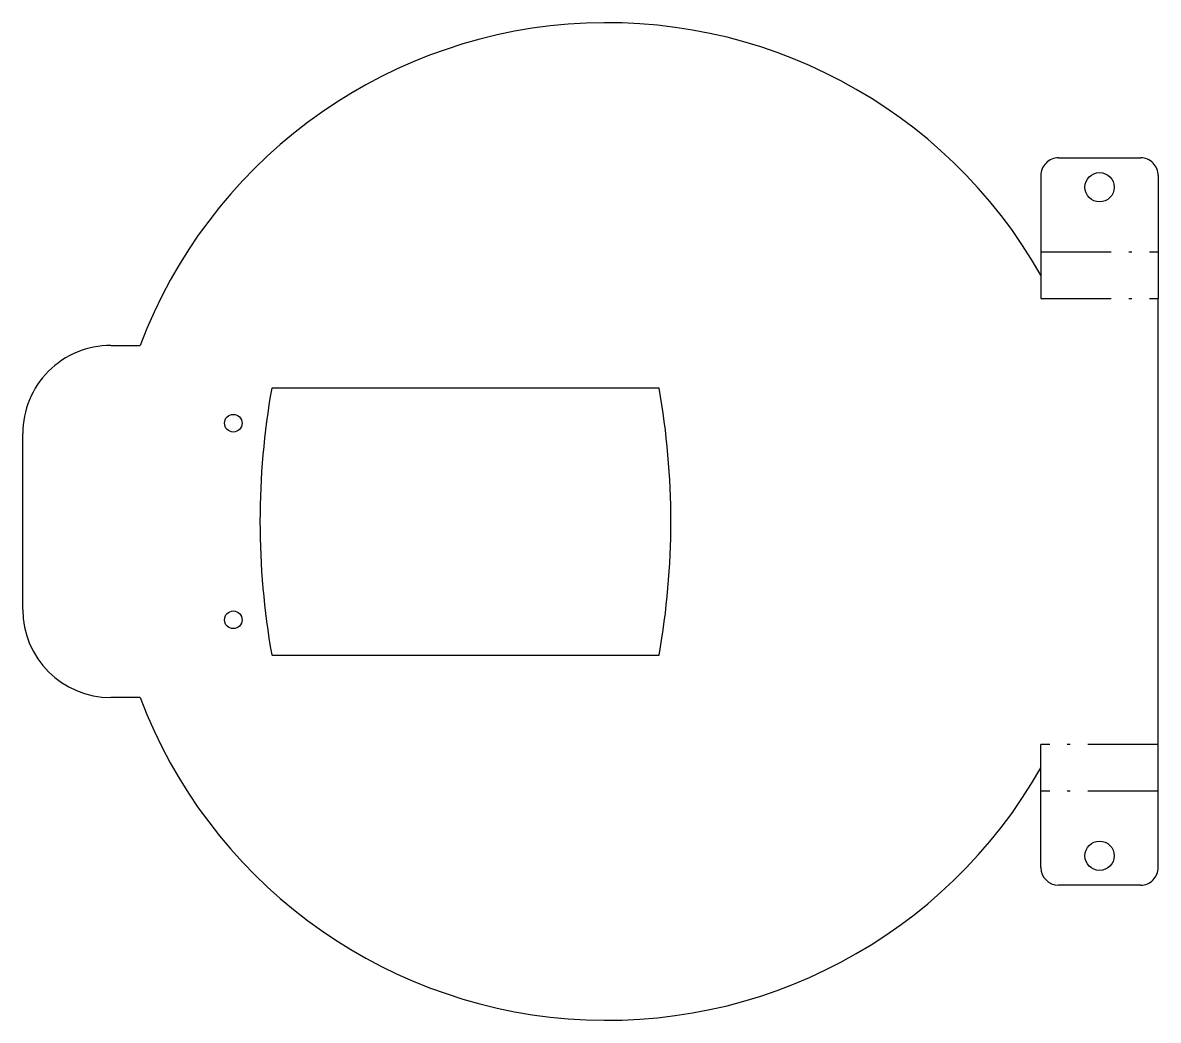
# Model space of a CAD drawing. Extents: x 498 to 691, y 336 to 506.
import ezdxf

# ---------------------------------------------------------------- set-up
doc = ezdxf.new("R2010")
doc.units = 0
doc.linetypes.add('DASHDOT', pattern=[18.5, 12, -3, 0.5, -3])
doc.layers.get('0').update_dxf_attribs({"linetype": 'CONTINUOUS'})

msp = doc.modelspace()

# ---------------------------------------------------------------- linework, layer by layer
at = {"color": 7, "ltscale": 0.35}
for p, q in [((674.214233, 482.463135), (688.214233, 482.463135)), ((688.214233, 358.536896), (674.214233, 358.536896))]:
    msp.add_line(p, q, dxfattribs=at)
at = {"color": 7, "ltscale": 0.325}
for p, q in [((671.214233, 479.463135), (671.214233, 466.463135)), ((691.214233, 479.463135), (691.214233, 466.463135)), ((671.214233, 361.536896), (671.214233, 374.536896)), ((691.214233, 361.536896), (691.214233, 374.536896))]:
    msp.add_line(p, q, dxfattribs=at)
at = {"color": 7, "linetype": 'DASHDOT'}
for p, q in [((671.214233, 466.463135), (691.214233, 466.463135)), ((671.214233, 458.5), (691.214233, 458.5)), ((691.214233, 382.5), (671.214233, 382.5)), ((691.214233, 374.536896), (671.214233, 374.536896))]:
    msp.add_line(p, q, dxfattribs=at)
at = {"color": 7, "ltscale": 0.199078}
for p, q in [((671.214233, 466.463135), (671.214233, 458.5)), ((691.214233, 466.463135), (691.214233, 458.5)), ((671.214233, 374.536896), (671.214233, 382.5)), ((691.214233, 374.536896), (691.214233, 382.5))]:
    msp.add_line(p, q, dxfattribs=at)
at = {"color": 7, "ltscale": 0.1}
for p, q in [((671.214233, 462.5), (671.214233, 458.5)), ((671.214233, 378.5), (671.214233, 382.5))]:
    msp.add_line(p, q, dxfattribs=at)
at = {"color": 7}
for p, q in [((691.214233, 382.5), (691.214233, 458.5)), ((540.20575, 443.25), (606.20575, 443.25)), ((497.785767, 405.5), (497.785767, 435.5)), ((540.20575, 397.75), (606.20575, 397.75))]:
    msp.add_line(p, q, dxfattribs=at)
at = {"color": 7, "ltscale": 0.125}
for p, q in [((512.785767, 450.5), (517.785767, 450.5)), ((517.785767, 390.5), (512.785767, 390.5))]:
    msp.add_line(p, q, dxfattribs=at)
at = {"color": 7}
for centre, radius in [((681.214233, 477.463135), 2.5), ((533.656494, 437.25), 1.5), ((533.656494, 403.75), 1.5), ((681.214233, 363.536896), 2.5)]:
    msp.add_circle(centre, radius, dxfattribs=at)
for centre, radius, start, end in [((597.315674, 420.5), 85, 29.611586, 159.332686), ((674.214233, 479.463135), 3, 90.000003, 180.000005), ((688.214233, 479.463135), 3, 0, 90.000003), ((512.785767, 435.5), 15, 90.000003, 180.000005), ((512.785767, 405.5), 15, 180.000005, 270.000001), ((597.315674, 420.5), 85, 200.66731, 330.388408), ((674.214233, 361.536896), 3, 180.000005, 270.000001), ((688.214233, 361.536896), 3, 270.000001, 0.00001)]:
    msp.add_arc(centre, radius, start, end, dxfattribs=at)
for centre, major_axis, start_param, end_param in [((88091.148438, 672.55896), (87552.945312, 252.437347), 3.1347191334, 3.1482446194), ((-86944.703125, 672.558838), (87552.898438, -252.438431), 6.2765331268, 6.2900590897)]:
    msp.add_ellipse(centre, major_axis=major_axis, ratio=0.038422, start_param=start_param, end_param=end_param, dxfattribs=at)

doc.saveas('drawing.dxf')
